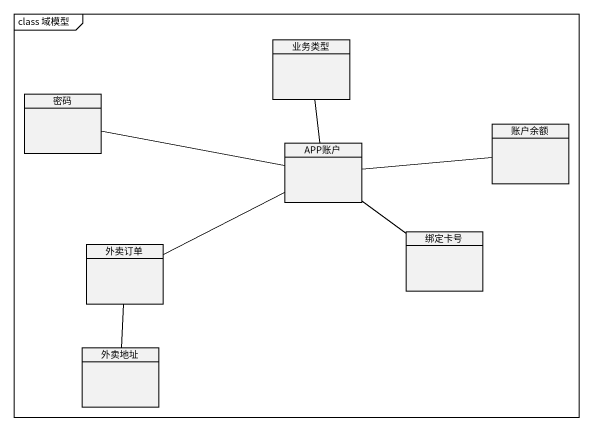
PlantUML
@startuml
mainframe class 域模型
hide circle
hide empty members
class 业务类型
class 密码
class APP账户
class 账户余额
class 绑定卡号
class 外卖订单
class 外卖地址
APP账户 -up- 业务类型
APP账户 -left- 密码
APP账户 -right- 账户余额
APP账户 -- 绑定卡号
APP账户 -left- 外卖订单
外卖订单 -- 外卖地址
@enduml
